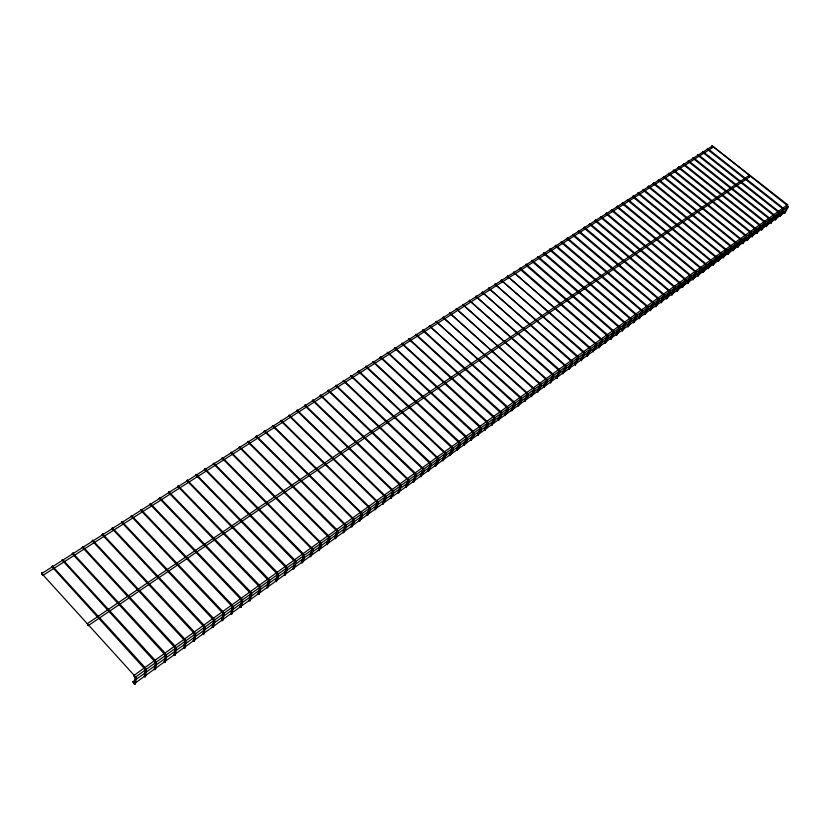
<?xml version="1.0" encoding="UTF-8"?>
<svg xmlns="http://www.w3.org/2000/svg" width="830" height="830" viewBox="0 0 830 830"><rect width="100%" height="100%" fill="white"/><g stroke="black" fill="none" stroke-linecap="round" stroke-linejoin="round"><path stroke-width="1.25" d="M520.088 268.111L519.518 268.796L520.088 268.111L602.622 339.927C599.955 350.084 595.94 350.416 601.719 340.207L519.518 268.796M525.587 264.926L526.158 264.251L608.504 335.683C605.827 345.82 601.802 346.172 607.601 335.963L525.587 264.926L526.158 264.251M531.615 261.087L532.186 260.413L614.345 331.471C611.637 341.587 607.612 341.97 613.443 331.751L531.615 261.087L532.186 260.413M537.591 257.269L538.162 256.605L620.135 327.29C617.416 337.385 613.37 337.789 619.242 327.57L537.591 257.269L538.162 256.605M543.526 253.492L544.086 252.828L625.882 323.14C623.143 333.224 619.087 333.65 624.99 323.42L543.526 253.492L544.086 252.828M549.408 249.737L549.979 249.073L631.578 319.031C628.829 329.095 624.762 329.531 630.686 319.311L549.408 249.737L549.979 249.073M555.26 246.012L555.82 245.358L637.233 314.954C634.462 324.997 630.395 325.453 636.351 315.234L555.26 246.012L555.82 245.358M711.507 147.149L712.399 146.505L712.7 147.532L42.932 575.377L41.925 574.256L41.967 573.416L711.901 146.35M561.049 242.319L561.609 241.665L642.845 310.908C640.054 320.93 635.977 321.407 641.964 311.177L561.049 242.319L561.609 241.665M566.807 238.656L567.357 237.992L648.417 306.882C645.605 316.894 641.528 317.392 647.535 307.162L566.807 238.656L567.357 237.992M572.513 235.015L573.074 234.361L653.936 302.898C651.114 312.889 647.027 313.408 653.065 303.178L572.513 235.015L573.074 234.361M748.587 176.313L749.521 175.69L749.822 176.728L89.609 624.7M578.178 231.404L578.738 230.75L659.425 298.945C656.582 308.916 652.484 309.445 658.553 299.215L578.178 231.404L578.738 230.75M583.801 227.825L584.351 227.171L664.861 295.013C662.008 304.973 657.91 305.523 663.99 295.293L583.801 227.825L584.351 227.171M786.477 205.55L786.767 206.587L787.691 206.514L787.4 205.477L786.477 205.55L133.806 675.558L134.481 676.948L135.321 677.228L787.691 206.514L784.091 212.791L784.692 213.269L788.365 206.878M589.383 224.266L589.933 223.612L670.256 291.123C667.393 301.051 663.284 301.622 669.395 291.392L589.383 224.266L589.933 223.612M594.923 220.728L595.473 220.085L675.62 287.253C672.736 297.171 668.617 297.763 674.759 287.533L594.923 220.728L595.473 220.085M600.422 217.221L600.972 216.578L680.932 283.424C678.037 293.312 673.918 293.924 680.071 283.694L600.422 217.221L600.972 216.578M605.89 213.746L606.429 213.103L686.213 279.617C683.308 289.494 679.168 290.116 685.352 279.886L605.89 213.746L606.429 213.103M611.305 210.291L611.845 209.648L691.452 275.84C688.527 285.696 684.387 286.329 690.591 276.11L611.305 210.291L611.845 209.648M616.68 206.867L617.219 206.224L696.65 272.084C693.714 281.92 689.564 282.584 695.799 272.354L616.68 206.867L617.219 206.224M622.023 203.464L622.562 202.821L701.807 268.36C698.86 278.185 694.71 278.859 700.956 268.63L622.023 203.464L622.562 202.821M627.324 200.082L627.864 199.449L706.932 264.666C703.965 274.471 699.804 275.155 706.081 264.936L627.324 200.082L627.864 199.449M632.585 196.731L633.124 196.098L712.016 261.004C709.038 270.777 704.878 271.493 711.165 261.274L632.585 196.731L633.124 196.098M637.814 193.4L638.343 192.768L717.058 257.362C714.07 267.125 709.899 267.851 716.217 257.632L637.814 193.4L638.343 192.768M643.001 190.091L643.53 189.468L722.069 253.752C719.06 263.494 714.889 264.231 721.229 254.011L643.001 190.091L643.53 189.468M136.328 677.612L135.342 683.92L134.668 684.408L134.138 683.816L135.093 677.581M648.147 186.812L648.676 186.19L727.038 250.162C724.019 259.883 719.849 260.641 726.198 250.432L648.147 186.812L648.676 186.19M653.262 183.554L653.791 182.932L731.977 246.603C728.948 256.304 724.766 257.072 731.137 246.863L653.262 183.554L653.791 182.932M144.254 676.481L145.281 670.235L144.482 668.648L51.854 566.651L52.363 566.05L145.426 667.963L146.495 670.267L145.458 676.585L144.783 677.073L144.254 676.481L144.918 676.004L145.458 676.585M658.335 180.318L658.864 179.695L736.874 243.066C733.834 252.756 729.653 253.534 736.044 243.335L658.335 180.318L658.864 179.695M154.266 669.229L155.355 662.963L154.567 661.375L62.115 560.115L62.613 559.513L155.511 660.701L156.569 662.994L155.459 669.333L154.795 669.81L154.266 669.229L154.93 668.752L155.459 669.333M663.378 177.112L663.896 176.489L741.74 239.559C738.69 249.228 734.498 250.027 740.91 239.818L663.378 177.112L663.896 176.489M668.378 173.916L668.907 173.304L745.973 235.201L746.44 237.162L742.85 243.615L742.165 243.304L745.693 236.944L745.35 235.751L668.378 173.916L668.907 173.304M164.174 662.05L165.326 655.773L164.548 654.185L72.262 553.652L72.76 553.05L165.481 653.521L166.529 655.793L165.357 662.153L164.703 662.63L164.174 662.05L164.828 661.572L165.357 662.153M673.348 170.752L673.867 170.14L750.777 231.746L751.233 233.697L747.633 240.14L746.948 239.829L750.486 233.479L750.144 232.296L673.348 170.752L673.867 170.14M678.286 167.608L678.805 166.996L755.528 228.312L755.995 230.263L752.385 236.695L751.7 236.394L755.248 230.045L754.906 228.862L678.286 167.608L678.805 166.996M173.978 654.943L175.192 648.645L174.425 647.068L82.305 547.25L82.803 546.648L175.348 646.404L176.396 648.676L175.161 655.046L174.507 655.513L173.978 654.943L174.632 654.476L175.161 655.046M683.183 164.485L683.702 163.873L760.259 224.909L760.716 226.849L757.095 233.282L756.41 232.971L759.979 226.642L759.637 225.459L683.183 164.485L683.702 163.873M688.049 161.383L688.568 160.771L764.959 221.527L765.405 223.467L761.774 229.889L761.1 229.578L764.669 223.249L764.337 222.077L688.049 161.383L688.568 160.771M183.689 647.908L184.955 641.6L184.25 640.065L92.255 540.911L92.753 540.309L185.121 639.37L186.148 641.632L184.862 648.012L184.219 648.479L183.689 647.908L184.333 647.452L184.862 648.012M692.874 158.302L693.392 157.69L769.618 218.166L770.064 220.095L766.422 226.517L765.748 226.206L769.327 219.888L768.995 218.715L692.874 158.302L693.392 157.69M697.677 155.241L698.196 154.639L774.245 214.835L774.691 216.755L771.039 223.166L770.365 222.865L773.954 216.547L773.622 215.385L697.677 155.241L698.196 154.639M193.297 640.947L194.625 634.628L193.878 633.051L102.215 534.759L102.598 534.043L194.749 632.356L195.807 634.649L194.459 641.061L193.297 640.947L194.459 641.061M702.439 152.212L702.958 151.6L778.841 211.526L779.277 213.445L775.625 219.846L774.95 219.545L778.55 213.237L778.218 212.065L702.439 152.212L702.958 151.6M202.811 634.058L204.201 627.719L203.464 626.152L111.967 528.544L112.351 527.828L204.315 625.457L205.373 627.75L203.755 634.504L202.945 634.431L203.018 633.715M707.17 149.193L707.689 148.591L783.396 208.237L783.842 210.146L780.179 216.547L779.505 216.246L783.115 209.938L782.783 208.776L707.17 149.193L707.689 148.591M787.317 205.508L712.078 145.79L787.929 204.969M712.379 145.592L711.87 146.194M212.231 627.231L213.663 620.882L212.978 619.367L121.616 522.392L122 521.676L213.798 618.63L214.835 620.913L213.372 627.345L212.231 627.231L213.372 627.345M221.548 620.477L223.042 614.117L222.357 612.602L131.181 516.302L131.565 515.586L223.177 611.876L224.204 614.148L222.689 620.591L221.548 620.477L222.689 620.591M230.782 613.795L232.327 607.415L231.653 605.91L140.644 510.263L141.027 509.558L232.462 605.184L233.479 607.446L231.912 613.899L230.782 613.795L231.912 613.899M239.922 607.176L241.52 600.785L240.845 599.281L150.023 504.298L150.406 503.582L241.655 598.554L242.671 600.816L241.042 607.28L239.922 607.176L241.042 607.28M248.969 600.619L250.619 594.218L249.954 592.724L159.308 498.374L159.692 497.668L250.764 591.998L251.76 594.249L250.089 600.723L248.969 600.619L250.089 600.723M257.933 594.124L259.624 587.713L258.97 586.229L168.5 492.512L168.884 491.806L259.769 585.503L260.765 587.754L259.033 594.239L257.933 594.124L259.033 594.239M266.804 587.702L268.546 581.28L267.893 579.797L177.672 486.287L178.274 485.903L268.702 579.07C272.375 582.255 265.123 589.341 267.903 587.806M275.591 581.332L277.386 574.9L276.732 573.426L186.698 480.539L187.3 480.155L277.531 572.71C281.204 575.885 273.9 582.971 276.681 581.446M284.285 575.024L286.132 568.591L285.489 567.118L195.641 474.843L196.233 474.459L286.288 566.402C289.95 569.567 282.605 576.653 285.375 575.138M292.907 568.789L294.795 562.335L294.162 560.873L204.491 469.199L205.083 468.826L294.951 560.157C298.603 563.311 291.216 570.397 293.986 568.892M301.446 562.605L303.375 556.142L302.753 554.679L213.269 463.607L213.839 463.244L303.541 553.973C305.99 555.28 302.234 565.863 301.622 562.294M309.901 556.474L311.873 550.01L311.25 548.557L221.952 458.077L222.523 457.704L312.817 549.004C314.653 552.77 308.335 557.802 310.97 556.588M318.274 550.404L320.287 543.941L319.675 542.488L230.564 452.589L231.134 452.226L321.241 542.934C323.046 546.669 316.707 551.732 319.332 550.518M326.564 544.397L328.628 537.923L328.016 536.471L239.092 447.152L239.652 446.789L329.572 536.917C331.357 540.631 325.007 545.715 327.622 544.511M334.781 538.442L336.887 531.968L336.285 530.515L247.548 441.768L248.097 441.415L337.063 529.82L337.966 531.999L335.673 538.857L334.947 538.141M342.925 532.549L345.062 526.064L344.471 524.622L255.92 436.435L256.47 436.082L346.017 525.058C347.76 528.72 341.369 533.856 343.973 532.663M350.986 526.708L353.165 520.213L352.584 518.771L264.22 431.144L264.76 430.801L354.12 519.217C355.842 522.848 349.43 528.015 352.024 526.822M784.692 213.269L783.167 212.864M358.975 520.918L361.195 514.413L360.614 512.982L272.437 425.904L272.977 425.562L362.139 513.417C363.841 517.038 357.429 522.226 360.013 521.033M780.179 216.547L779.567 216.059M775.625 219.846L775.013 219.359M366.891 515.181L369.153 508.676L368.572 507.244L280.592 420.717L281.121 420.374L370.097 507.68C371.778 511.27 365.345 516.478 367.918 515.295M771.039 223.166L770.427 222.679M766.422 226.517L765.81 226.03M761.774 229.889L761.162 229.391M374.735 509.496L377.038 502.99L376.457 501.569L288.664 415.571L289.193 415.228L377.982 501.994C379.642 505.563 373.189 510.792 375.762 509.61M757.095 233.282L756.483 232.784M752.385 236.695L751.762 236.208M382.516 503.862L384.84 497.357L384.269 495.935L296.663 410.466L297.192 410.134L385.784 496.361C387.423 499.909 380.96 505.159 383.522 503.986M747.633 240.14L747.01 239.642M742.85 243.615L742.228 243.107M390.214 498.291L392.58 491.775L392.019 490.354L304.6 405.413L305.118 405.082L393.524 490.779C395.142 494.307 388.668 499.577 391.221 498.405M738.036 247.101L737.413 246.603M397.85 492.761L400.247 486.235L399.687 484.824L312.454 400.413L312.972 400.081L400.444 484.149L401.284 486.276L398.701 493.155L397.995 492.47M733.181 250.619L732.558 250.121M728.294 254.167L727.671 253.658M405.413 487.272L407.841 480.757L407.291 479.346L320.245 395.443L320.764 395.111L408.785 479.771C410.373 483.247 403.868 488.559 406.41 487.397M723.366 257.736L722.743 257.227M718.407 261.336L717.784 260.817M412.904 481.846L415.374 475.32L414.824 473.92L327.975 390.525L328.483 390.193L415.581 473.245L416.401 475.362L413.755 482.24L413.05 481.566M713.416 264.957L712.783 264.438M708.384 268.609L707.751 268.09M420.333 476.462L422.833 469.936L422.294 468.545L335.631 385.649L336.129 385.327L423.777 468.96C425.323 472.384 418.797 477.738 421.318 476.586M703.311 272.281L702.678 271.763M698.206 275.985L697.574 275.467M427.699 471.129L430.231 464.603L429.691 463.213L343.215 380.814L343.713 380.493L430.438 462.538L431.247 464.644L428.539 471.523L427.834 470.859M693.06 279.72L692.417 279.191M434.993 465.838L437.555 459.312L437.026 457.921L350.737 376.021L351.235 375.7L438.499 458.336C440.014 461.729 433.468 467.103 435.968 465.962M687.873 283.476L687.24 282.947M682.644 287.263L682.011 286.734M442.224 460.598L444.818 454.072L444.299 452.682L358.197 371.269L358.695 370.948L445.762 453.097C447.256 456.469 440.699 461.854 443.199 460.723M677.384 291.081L676.751 290.542M672.082 294.92L671.439 294.391M449.393 455.411L452.018 448.874L451.499 447.495L365.594 366.549L366.082 366.238L452.236 446.831L453.024 448.916C453.834 452.246 447.941 456.531 450.368 455.525M666.739 298.8L666.365 298.209M456.51 450.254L459.156 443.728L458.637 442.349L372.919 361.88L373.407 361.579L459.374 441.695L460.152 443.76C460.951 447.069 455.058 451.385 457.465 450.379M661.354 302.701L660.711 302.162M463.555 445.15L466.232 438.614L465.723 437.244L380.192 357.253L380.669 356.942L466.45 436.59L467.228 438.655C468.006 441.934 462.103 446.281 464.51 445.274M655.928 306.633L655.285 306.094M650.461 310.596L649.817 310.057M644.952 314.591L644.308 314.041M470.537 440.097L473.245 433.561L472.737 432.191L387.403 352.657L387.869 352.356L473.463 431.538L474.231 433.602C474.999 436.839 469.085 441.218 471.482 440.211M639.401 318.616L639.038 318.014M477.458 435.076L480.197 428.539L479.699 427.18L394.541 348.102L395.018 347.812L480.425 426.527L481.182 428.581C481.929 431.797 476.015 436.207 478.402 435.2M633.809 322.673L633.155 322.123M484.326 430.106L487.086 423.57L486.588 422.211L401.627 343.589L402.094 343.298L487.314 421.557L488.071 423.611C488.808 426.796 482.884 431.227 485.27 430.22M628.175 326.761L627.522 326.211M622.49 330.89L621.836 330.319M491.132 425.168L493.923 418.631L493.425 417.283L408.661 339.117L409.117 338.816L494.151 416.639L494.898 418.673C495.624 421.837 489.69 426.298 492.065 425.292M616.763 335.04L616.109 334.469M497.886 420.281L500.698 413.745L500.21 412.396L415.623 334.677L416.079 334.386L500.926 411.753L501.662 413.786C502.378 416.919 496.444 421.412 498.809 420.405M610.994 339.221L610.33 338.661M605.174 343.444L604.51 342.873M504.567 415.436L507.41 408.9L506.923 407.551L422.532 330.278L422.989 329.987L507.649 406.918L508.375 408.941C509.081 412.043 503.136 416.556 505.501 415.55M599.312 347.697L598.648 347.127M511.207 410.622L514.071 404.096L513.594 402.758L429.39 325.91L514.31 402.114L515.036 404.137C515.721 407.208 509.776 411.753 512.131 410.746M593.398 351.982C591.282 352.024 597.382 347.822 596.687 344.201L513.562 272.271L595.349 343.838L595.867 344.917L592.734 351.401M517.785 405.86L520.68 399.334L520.202 397.995L436.186 321.573L520.908 397.352L521.634 399.365C522.309 402.415 516.364 406.98 518.698 405.984M586.769 355.728L587.433 356.298L590.711 349.492L590.047 347.542L507.4 276.203L589.362 348.154L589.891 349.233L586.769 355.728L587.433 356.298M580.761 360.075L581.425 360.656L584.683 353.839L584.019 351.889L501.175 280.167L583.334 352.501L583.864 353.58L580.761 360.075L581.425 360.656M524.311 401.129L527.226 394.603L526.749 393.275L442.919 317.288L528.15 393.648C529.467 396.802 522.817 402.322 525.224 401.253M530.785 396.45L533.721 389.913L533.244 388.585L449.611 313.024L534.645 388.969C535.952 392.102 529.291 397.632 531.688 396.564M574.713 364.463L575.377 365.044L578.603 358.228L577.939 356.267L494.908 284.161L577.244 356.879L577.784 357.969L574.713 364.463L575.377 365.044M568.602 368.883L569.266 369.475L572.482 362.648L571.808 360.687L488.59 288.186L571.113 361.299L571.663 362.388L568.602 368.883L569.266 369.475M537.197 391.802L540.154 385.276L539.687 383.948L456.241 308.802L541.077 384.321C542.374 387.434 535.713 392.984 538.099 391.916M563.114 373.936C560.987 373.988 567.025 369.807 566.299 366.123L482.23 292.243L564.929 365.76L565.489 366.85L562.45 373.344M543.557 387.185L546.545 380.659L546.078 379.341L462.808 304.61L547.458 379.715C548.381 383.533 542.156 387.579 544.345 387.548M556.235 377.847L556.909 378.439L560.084 371.601L559.399 369.62L475.808 296.331L558.704 370.253L559.254 371.342L556.235 377.847L556.909 378.439M552.977 375.876C550.394 377.256 551.027 384.85 549.979 382.371M553.703 376.353L553.122 374.154L469.334 300.45L552.417 374.776L552.873 376.094M550.653 382.972L553.807 376.135M52.819 566.039L51.854 566.651M63.07 559.513L62.115 560.115M73.206 553.05L72.262 553.652M83.249 546.648L82.305 547.25M134.138 683.816L784.091 212.791L783.8 211.754L782.877 211.826M41.977 573.24L42.34 572.513L41.5 573.25L135.186 676.429M42.932 575.377L41.967 573.416M132.862 681.772L134.367 683.443L132.862 681.772L311.375 552.707M313.481 551.193L623.257 327.228M625.364 325.713L781.829 212.594M88.146 623.081L748.619 175.784M749.822 176.728L748.919 176.811M133.806 675.558L135.321 677.228M102.215 534.759L102.91 533.918M111.967 528.544L112.662 527.714M121.616 522.392L122.311 521.562M131.181 516.302L131.866 515.471M140.644 510.263L141.328 509.444M150.023 504.298L150.697 503.468M159.308 498.374L159.983 497.554M168.5 492.512L169.175 491.702M177.61 486.712L178.274 485.903M186.626 480.964L187.3 480.155M195.558 475.268L196.233 474.459M204.408 469.624L205.083 468.826M213.186 464.032L213.839 463.244M221.869 458.502L222.523 457.704M230.47 453.014L231.134 452.226M238.999 447.577L239.652 446.789M247.454 442.193L248.097 441.415M255.827 436.86L256.47 436.082M264.116 431.569L264.76 430.801M272.333 426.34L272.977 425.562M280.478 421.142L281.121 420.374M288.56 415.996L289.193 415.228M296.559 410.902L297.192 410.134M304.486 405.849L305.118 405.082M312.339 400.838L312.972 400.081M320.131 395.869L320.764 395.111M327.85 390.951L328.483 390.193M335.507 386.075L336.129 385.327M343.091 381.24L343.713 380.493M350.613 376.447L351.235 375.7M358.072 371.695L358.695 370.948M365.459 366.985L366.082 366.238M372.795 362.305L373.407 361.579M380.057 357.678L380.669 356.942M387.268 353.082L387.869 352.356M394.406 348.538L395.018 347.812M401.492 344.014L402.094 343.298M408.516 339.543L409.117 338.816M415.477 335.102L416.079 334.386M422.387 330.703L422.989 329.987M429.235 326.335L429.836 325.619M436.03 321.999L436.632 321.293M442.774 317.703L443.365 316.998M449.455 313.45L450.047 312.744M456.085 309.227L456.676 308.521M462.663 305.035L463.244 304.33M469.178 300.875L469.77 300.18M475.652 296.756L476.233 296.061M482.064 292.658L482.655 291.973M488.434 288.601L489.015 287.917M494.753 284.576L495.334 283.891M501.019 280.582L501.59 279.897M507.234 276.629L507.804 275.944M513.397 272.697L513.977 272.012M134.813 683.329L135.342 683.92M92.255 540.911L93.064 540.195M87.326 623.631L88.281 625.602L87.326 623.631"/></g></svg>
